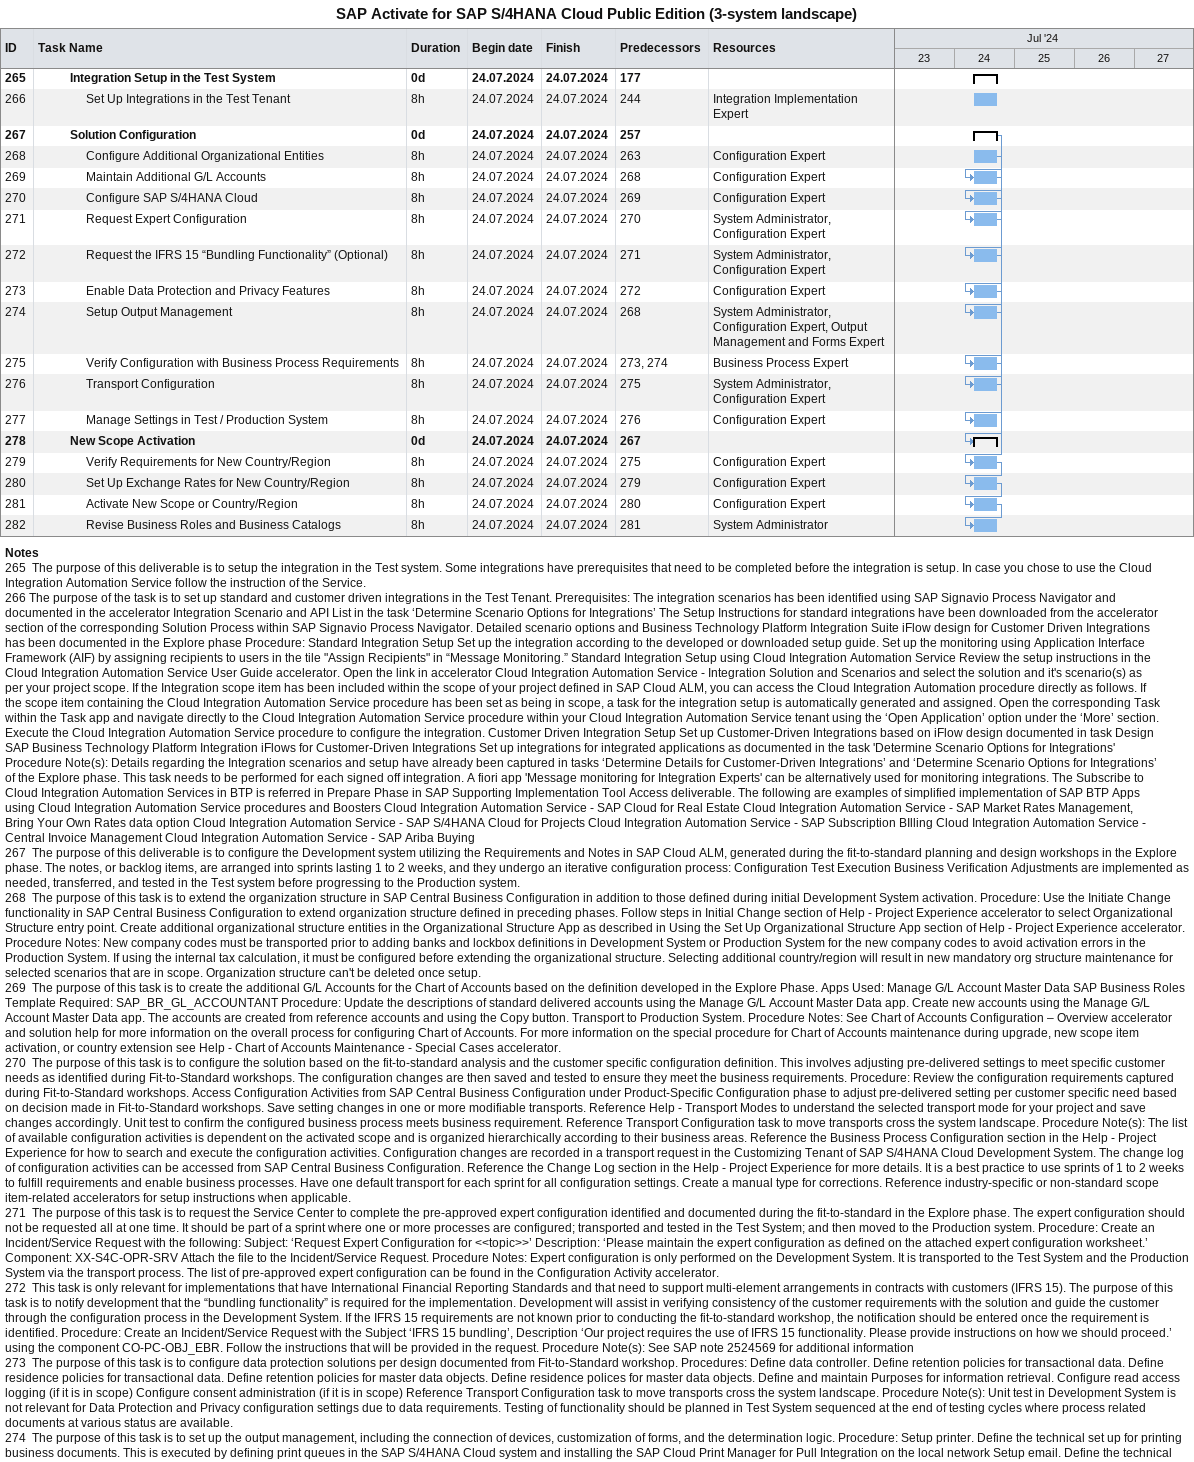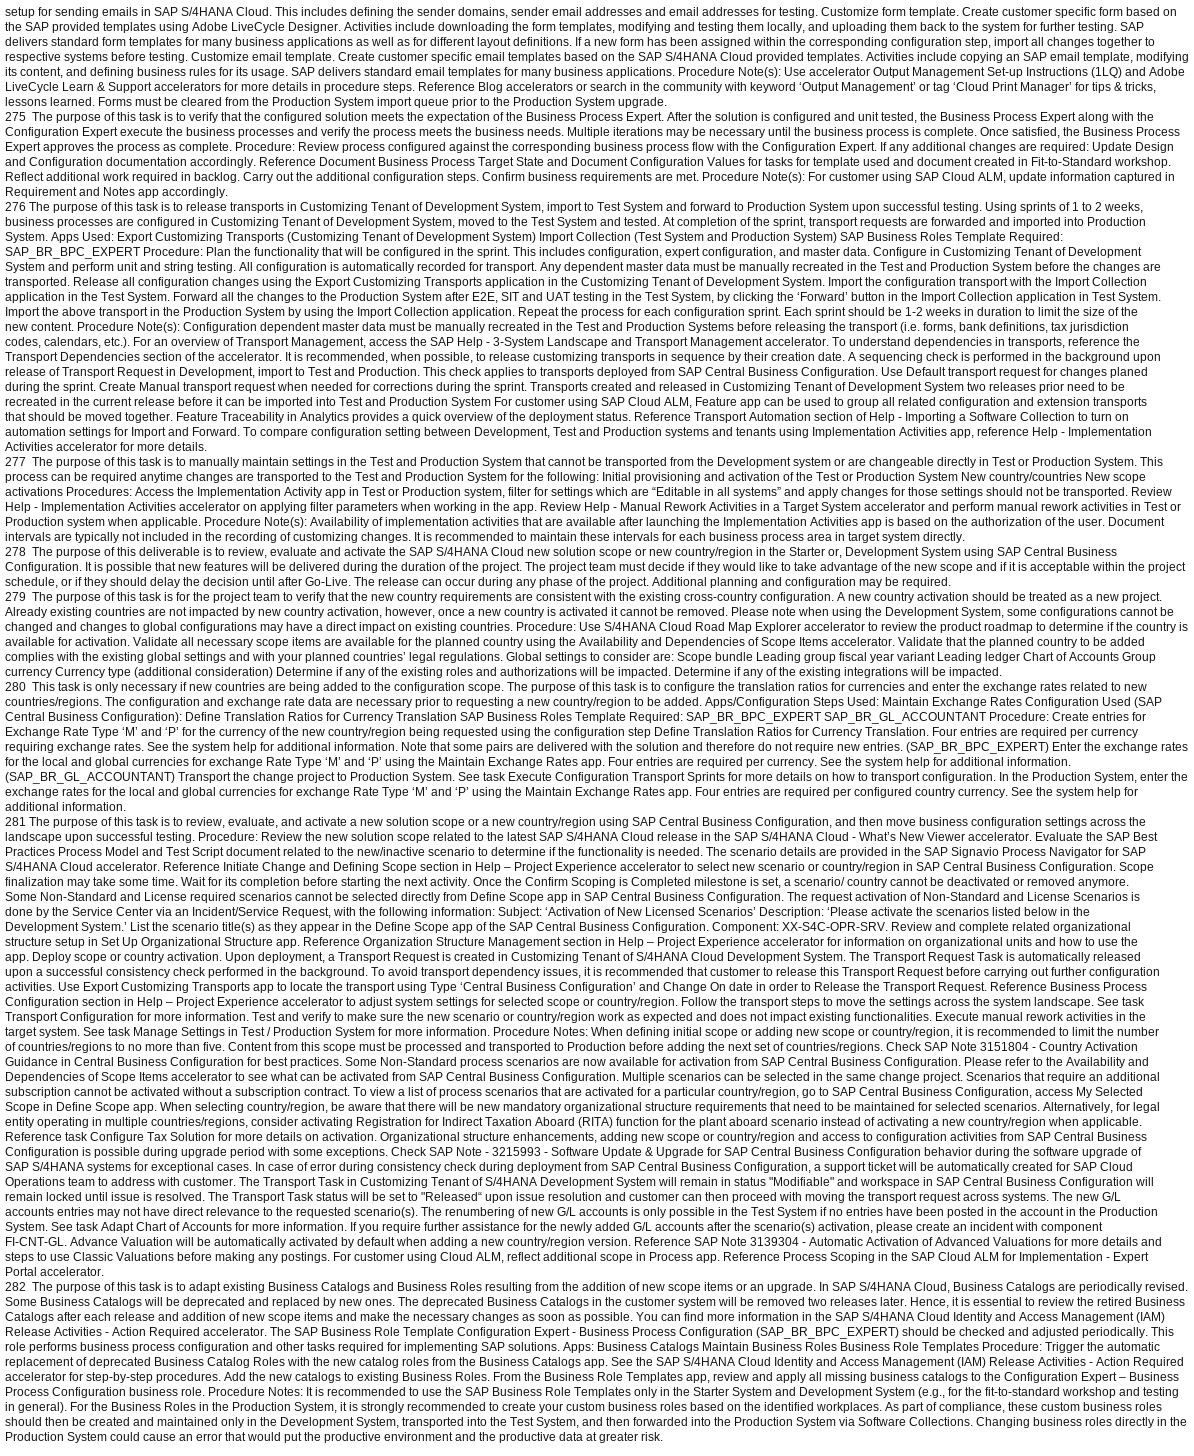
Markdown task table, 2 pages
SAP Activate for SAP S/4HANA Cloud Public Edition (3-system landscape)

| ID | Level | Task | Duration | Start | Finish | Predecessors | Resources |
|---|---|---|---|---|---|---|---|
| 265 | 3 | **Integration Setup in the Test System** | 0d | 2024-07-24 | 2024-07-24 | 177 |  |
| 266 | 4 | Set Up Integrations in the Test Tenant | 8h | 2024-07-24 | 2024-07-24 | 244 | Integration Implementation Expert |
| 267 | 3 | **Solution Configuration** | 0d | 2024-07-24 | 2024-07-24 | 257 |  |
| 268 | 4 | Configure Additional Organizational Entities | 8h | 2024-07-24 | 2024-07-24 | 263 | Configuration Expert |
| 269 | 4 | Maintain Additional G/L Accounts | 8h | 2024-07-24 | 2024-07-24 | 268 | Configuration Expert |
| 270 | 4 | Configure SAP S/4HANA Cloud | 8h | 2024-07-24 | 2024-07-24 | 269 | Configuration Expert |
| 271 | 4 | Request Expert Configuration | 8h | 2024-07-24 | 2024-07-24 | 270 | System Administrator, Configuration Expert |
| 272 | 4 | Request the IFRS 15 “Bundling Functionality” (Optional) | 8h | 2024-07-24 | 2024-07-24 | 271 | System Administrator, Configuration Expert |
| 273 | 4 | Enable Data Protection and Privacy Features | 8h | 2024-07-24 | 2024-07-24 | 272 | Configuration Expert |
| 274 | 4 | Setup Output Management | 8h | 2024-07-24 | 2024-07-24 | 268 | System Administrator, Configuration Expert, Output Management and Forms Expert |
| 275 | 4 | Verify Configuration with Business Process Requirements | 8h | 2024-07-24 | 2024-07-24 | 273, 274 | Business Process Expert |
| 276 | 4 | Transport Configuration | 8h | 2024-07-24 | 2024-07-24 | 275 | System Administrator, Configuration Expert |
| 277 | 4 | Manage Settings in Test / Production System | 8h | 2024-07-24 | 2024-07-24 | 276 | Configuration Expert |
| 278 | 3 | **New Scope Activation** | 0d | 2024-07-24 | 2024-07-24 | 267 |  |
| 279 | 4 | Verify Requirements for New Country/Region | 8h | 2024-07-24 | 2024-07-24 | 275 | Configuration Expert |
| 280 | 4 | Set Up Exchange Rates for New Country/Region | 8h | 2024-07-24 | 2024-07-24 | 279 | Configuration Expert |
| 281 | 4 | Activate New Scope or Country/Region | 8h | 2024-07-24 | 2024-07-24 | 280 | Configuration Expert |
| 282 | 4 | Revise Business Roles and Business Catalogs | 8h | 2024-07-24 | 2024-07-24 | 281 | System Administrator |

Notes
- 265: The purpose of this deliverable is to setup the integration in the Test system. Some integrations have prerequisites that need to be completed before the integration is setup. In case you chose to use the Cloud Integration Automation Service follow the instruction of the Service.
- 266: The purpose of the task is to set up standard and customer driven integrations in the Test Tenant. Prerequisites: The integration scenarios has been identified using SAP Signavio Process Navigator and documented in the accelerator Integration Scenario and API List in the task ‘Determine Scenario Options for Integrations’ The Setup Instructions for standard integrations have been downloaded from the accelerator section of the corresponding Solution Process within SAP Signavio Process Navigator. Detailed scenario options and Business Technology Platform Integration Suite iFlow design for Customer Driven Integrations has been documented in the Explore phase Procedure: Standard Integration Setup Set up the integration according to the developed or downloaded setup guide. Set up the monitoring using Application Interface Framework (AIF) by assigning recipients to users in the tile "Assign Recipients" in “Message Monitoring.” Standard Integration Setup using Cloud Integration Automation Service Review the setup instructions in the Cloud Integration Automation Service User Guide accelerator. Open the link in accelerator Cloud Integration Automation Service - Integration Solution and Scenarios and select the solution and it's scenario(s) as per your project scope. If the Integration scope item has been included within the scope of your project defined in SAP Cloud ALM, you can access the Cloud Integration Automation procedure directly as follows. If the scope item containing the Cloud Integration Automation Service procedure has been set as being in scope, a task for the integration setup is automatically generated and assigned. Open the corresponding Task within the Task app and navigate directly to the Cloud Integration Automation Service procedure within your Cloud Integration Automation Service tenant using the ‘Open Application’ option under the ‘More’ section. Execute the Cloud Integration Automation Service procedure to configure the integration. Customer Driven Integration Setup Set up Customer-Driven Integrations based on iFlow design documented in task Design SAP Business Technology Platform Integration iFlows for Customer-Driven Integrations Set up integrations for integrated applications as documented in the task 'Determine Scenario Options for Integrations' Procedure Note(s): Details regarding the Integration scenarios and setup have already been captured in tasks ‘Determine Details for Customer-Driven Integrations’ and ‘Determine Scenario Options for Integrations’ of the Explore phase. This task needs to be performed for each signed off integration. A fiori app 'Message monitoring for Integration Experts' can be alternatively used for monitoring integrations. The Subscribe to Cloud Integration Automation Services in BTP is referred in Prepare Phase in SAP Supporting Implementation Tool Access deliverable. The following are examples of simplified implementation of SAP BTP Apps using Cloud Integration Automation Service procedures and Boosters Cloud Integration Automation Service - SAP Cloud for Real Estate Cloud Integration Automation Service - SAP Market Rates Management, Bring Your Own Rates data option Cloud Integration Automation Service - SAP S/4HANA Cloud for Projects Cloud Integration Automation Service - SAP Subscription BIlling Cloud Integration Automation Service - Central Invoice Management Cloud Integration Automation Service - SAP Ariba Buying
- 267: The purpose of this deliverable is to configure the Development system utilizing the Requirements and Notes in SAP Cloud ALM, generated during the fit-to-standard planning and design workshops in the Explore phase. The notes, or backlog items, are arranged into sprints lasting 1 to 2 weeks, and they undergo an iterative configuration process: Configuration Test Execution Business Verification Adjustments are implemented as needed, transferred, and tested in the Test system before progressing to the Production system.
- 268: The purpose of this task is to extend the organization structure in SAP Central Business Configuration in addition to those defined during initial Development System activation. Procedure: Use the Initiate Change functionality in SAP Central Business Configuration to extend organization structure defined in preceding phases. Follow steps in Initial Change section of Help - Project Experience accelerator to select Organizational Structure entry point. Create additional organizational structure entities in the Organizational Structure App as described in Using the Set Up Organizational Structure App section of Help - Project Experience accelerator. Procedure Notes: New company codes must be transported prior to adding banks and lockbox definitions in Development System or Production System for the new company codes to avoid activation errors in the Production System. If using the internal tax calculation, it must be configured before extending the organizational structure. Selecting additional country/region will result in new mandatory org structure maintenance for selected scenarios that are in scope. Organization structure can't be deleted once setup.
- 269: The purpose of this task is to create the additional G/L Accounts for the Chart of Accounts based on the definition developed in the Explore Phase. Apps Used: Manage G/L Account Master Data SAP Business Roles Template Required: SAP_BR_GL_ACCOUNTANT Procedure: Update the descriptions of standard delivered accounts using the Manage G/L Account Master Data app. Create new accounts using the Manage G/L Account Master Data app. The accounts are created from reference accounts and using the Copy button. Transport to Production System. Procedure Notes: See Chart of Accounts Configuration – Overview accelerator and solution help for more information on the overall process for configuring Chart of Accounts. For more information on the special procedure for Chart of Accounts maintenance during upgrade, new scope item activation, or country extension see Help - Chart of Accounts Maintenance - Special Cases accelerator.
- 270: The purpose of this task is to configure the solution based on the fit-to-standard analysis and the customer specific configuration definition. This involves adjusting pre-delivered settings to meet specific customer needs as identified during Fit-to-Standard workshops. The configuration changes are then saved and tested to ensure they meet the business requirements. Procedure: Review the configuration requirements captured during Fit-to-Standard workshops. Access Configuration Activities from SAP Central Business Configuration under Product-Specific Configuration phase to adjust pre-delivered setting per customer specific need based on decision made in Fit-to-Standard workshops. Save setting changes in one or more modifiable transports. Reference Help - Transport Modes to understand the selected transport mode for your project and save changes accordingly. Unit test to confirm the configured business process meets business requirement. Reference Transport Configuration task to move transports cross the system landscape. Procedure Note(s): The list of available configuration activities is dependent on the activated scope and is organized hierarchically according to their business areas. Reference the Business Process Configuration section in the Help - Project Experience for how to search and execute the configuration activities. Configuration changes are recorded in a transport request in the Customizing Tenant of SAP S/4HANA Cloud Development System. The change log of configuration activities can be accessed from SAP Central Business Configuration. Reference the Change Log section in the Help - Project Experience for more details. It is a best practice to use sprints of 1 to 2 weeks to fulfill requirements and enable business processes. Have one default transport for each sprint for all configuration settings. Create a manual type for corrections. Reference industry-specific or non-standard scope item-related accelerators for setup instructions when applicable.
- 271: The purpose of this task is to request the Service Center to complete the pre-approved expert configuration identified and documented during the fit-to-standard in the Explore phase. The expert configuration should not be requested all at one time. It should be part of a sprint where one or more processes are configured; transported and tested in the Test System; and then moved to the Production system. Procedure: Create an Incident/Service Request with the following: Subject: ‘Request Expert Configuration for <<topic>>’ Description: ‘Please maintain the expert configuration as defined on the attached expert configuration worksheet.’ Component: XX-S4C-OPR-SRV Attach the file to the Incident/Service Request. Procedure Notes: Expert configuration is only performed on the Development System. It is transported to the Test System and the Production System via the transport process. The list of pre-approved expert configuration can be found in the Configuration Activity accelerator.
- 272: This task is only relevant for implementations that have International Financial Reporting Standards and that need to support multi-element arrangements in contracts with customers (IFRS 15). The purpose of this task is to notify development that the “bundling functionality” is required for the implementation. Development will assist in verifying consistency of the customer requirements with the solution and guide the customer through the configuration process in the Development System. If the IFRS 15 requirements are not known prior to conducting the fit-to-standard workshop, the notification should be entered once the requirement is identified. Procedure: Create an Incident/Service Request with the Subject ‘IFRS 15 bundling’, Description ‘Our project requires the use of IFRS 15 functionality. Please provide instructions on how we should proceed.’ using the component CO-PC-OBJ_EBR. Follow the instructions that will be provided in the request. Procedure Note(s): See SAP note 2524569 for additional information
- 273: The purpose of this task is to configure data protection solutions per design documented from Fit-to-Standard workshop. Procedures: Define data controller. Define retention policies for transactional data. Define residence policies for transactional data. Define retention policies for master data objects. Define residence polices for master data objects. Define and maintain Purposes for information retrieval. Configure read access logging (if it is in scope) Configure consent administration (if it is in scope) Reference Transport Configuration task to move transports cross the system landscape. Procedure Note(s): Unit test in Development System is not relevant for Data Protection and Privacy configuration settings due to data requirements. Testing of functionality should be planned in Test System sequenced at the end of testing cycles where process related documents at various status are available.
- 274: The purpose of this task is to set up the output management, including the connection of devices, customization of forms, and the determination logic. Procedure: Setup printer. Define the technical set up for printing business documents. This is executed by defining print queues in the SAP S/4HANA Cloud system and installing the SAP Cloud Print Manager for Pull Integration on the local network Setup email. Define the technical setup for sending emails in SAP S/4HANA Cloud. This includes defining the sender domains, sender email addresses and email addresses for testing. Customize form template. Create customer specific form based on the SAP provided templates using Adobe LiveCycle Designer. Activities include downloading the form templates, modifying and testing them locally, and uploading them back to the system for further testing. SAP delivers standard form templates for many business applications as well as for different layout definitions. If a new form has been assigned within the corresponding configuration step, import all changes together to respective systems before testing. Customize email template. Create customer specific email templates based on the SAP S/4HANA Cloud provided templates. Activities include copying an SAP email template, modifying its content, and defining business rules for its usage. SAP delivers standard email templates for many business applications. Procedure Note(s): Use accelerator Output Management Set-up Instructions (1LQ) and Adobe LiveCycle Learn & Support accelerators for more details in procedure steps. Reference Blog accelerators or search in the community with keyword ‘Output Management’ or tag ‘Cloud Print Manager’ for tips & tricks, lessons learned. Forms must be cleared from the Production System import queue prior to the Production System upgrade.
- 275: The purpose of this task is to verify that the configured solution meets the expectation of the Business Process Expert. After the solution is configured and unit tested, the Business Process Expert along with the Configuration Expert execute the business processes and verify the process meets the business needs. Multiple iterations may be necessary until the business process is complete. Once satisfied, the Business Process Expert approves the process as complete. Procedure: Review process configured against the corresponding business process flow with the Configuration Expert. If any additional changes are required: Update Design and Configuration documentation accordingly. Reference Document Business Process Target State and Document Configuration Values for tasks for template used and document created in Fit-to-Standard workshop. Reflect additional work required in backlog. Carry out the additional configuration steps. Confirm business requirements are met. Procedure Note(s): For customer using SAP Cloud ALM, update information captured in Requirement and Notes app accordingly.
- 276: The purpose of this task is to release transports in Customizing Tenant of Development System, import to Test System and forward to Production System upon successful testing. Using sprints of 1 to 2 weeks, business processes are configured in Customizing Tenant of Development System, moved to the Test System and tested. At completion of the sprint, transport requests are forwarded and imported into Production System. Apps Used: Export Customizing Transports (Customizing Tenant of Development System) Import Collection (Test System and Production System) SAP Business Roles Template Required: SAP_BR_BPC_EXPERT Procedure: Plan the functionality that will be configured in the sprint. This includes configuration, expert configuration, and master data. Configure in Customizing Tenant of Development System and perform unit and string testing. All configuration is automatically recorded for transport. Any dependent master data must be manually recreated in the Test and Production System before the changes are transported. Release all configuration changes using the Export Customizing Transports application in the Customizing Tenant of Development System. Import the configuration transport with the Import Collection application in the Test System. Forward all the changes to the Production System after E2E, SIT and UAT testing in the Test System, by clicking the ‘Forward’ button in the Import Collection application in Test System. Import the above transport in the Production System by using the Import Collection application. Repeat the process for each configuration sprint. Each sprint should be 1-2 weeks in duration to limit the size of the new content. Procedure Note(s): Configuration dependent master data must be manually recreated in the Test and Production Systems before releasing the transport (i.e. forms, bank definitions, tax jurisdiction codes, calendars, etc.). For an overview of Transport Management, access the SAP Help - 3-System Landscape and Transport Management accelerator. To understand dependencies in transports, reference the Transport Dependencies section of the accelerator. It is recommended, when possible, to release customizing transports in sequence by their creation date. A sequencing check is performed in the background upon release of Transport Request in Development, import to Test and Production. This check applies to transports deployed from SAP Central Business Configuration. Use Default transport request for changes planed during the sprint. Create Manual transport request when needed for corrections during the sprint. Transports created and released in Customizing Tenant of Development System two releases prior need to be recreated in the current release before it can be imported into Test and Production System For customer using SAP Cloud ALM, Feature app can be used to group all related configuration and extension transports that should be moved together. Feature Traceability in Analytics provides a quick overview of the deployment status. Reference Transport Automation section of Help - Importing a Software Collection to turn on automation settings for Import and Forward. To compare configuration setting between Development, Test and Production systems and tenants using Implementation Activities app, reference Help - Implementation Activities accelerator for more details.
- 277: The purpose of this task is to manually maintain settings in the Test and Production System that cannot be transported from the Development system or are changeable directly in Test or Production System. This process can be required anytime changes are transported to the Test and Production System for the following: Initial provisioning and activation of the Test or Production System New country/countries New scope activations Procedures: Access the Implementation Activity app in Test or Production system, filter for settings which are “Editable in all systems” and apply changes for those settings should not be transported. Review Help - Implementation Activities accelerator on applying filter parameters when working in the app. Review Help - Manual Rework Activities in a Target System accelerator and perform manual rework activities in Test or Production system when applicable. Procedure Note(s): Availability of implementation activities that are available after launching the Implementation Activities app is based on the authorization of the user. Document intervals are typically not included in the recording of customizing changes. It is recommended to maintain these intervals for each business process area in target system directly.
- 278: The purpose of this deliverable is to review, evaluate and activate the SAP S/4HANA Cloud new solution scope or new country/region in the Starter or, Development System using SAP Central Business Configuration. It is possible that new features will be delivered during the duration of the project. The project team must decide if they would like to take advantage of the new scope and if it is acceptable within the project schedule, or if they should delay the decision until after Go-Live. The release can occur during any phase of the project. Additional planning and configuration may be required.
- 279: The purpose of this task is for the project team to verify that the new country requirements are consistent with the existing cross-country configuration. A new country activation should be treated as a new project. Already existing countries are not impacted by new country activation, however, once a new country is activated it cannot be removed. Please note when using the Development System, some configurations cannot be changed and changes to global configurations may have a direct impact on existing countries. Procedure: Use S/4HANA Cloud Road Map Explorer accelerator to review the product roadmap to determine if the country is available for activation. Validate all necessary scope items are available for the planned country using the Availability and Dependencies of Scope Items accelerator. Validate that the planned country to be added complies with the existing global settings and with your planned countries’ legal regulations. Global settings to consider are: Scope bundle Leading group fiscal year variant Leading ledger Chart of Accounts Group currency Currency type (additional consideration) Determine if any of the existing roles and authorizations will be impacted. Determine if any of the existing integrations will be impacted.
- 280: This task is only necessary if new countries are being added to the configuration scope. The purpose of this task is to configure the translation ratios for currencies and enter the exchange rates related to new countries/regions. The configuration and exchange rate data are necessary prior to requesting a new country/region to be added. Apps/Configuration Steps Used: Maintain Exchange Rates Configuration Used (SAP Central Business Configuration): Define Translation Ratios for Currency Translation SAP Business Roles Template Required: SAP_BR_BPC_EXPERT SAP_BR_GL_ACCOUNTANT Procedure: Create entries for Exchange Rate Type ‘M’ and ‘P’ for the currency of the new country/region being requested using the configuration step Define Translation Ratios for Currency Translation. Four entries are required per currency requiring exchange rates. See the system help for additional information. Note that some pairs are delivered with the solution and therefore do not require new entries. (SAP_BR_BPC_EXPERT) Enter the exchange rates for the local and global currencies for exchange Rate Type ‘M’ and ‘P’ using the Maintain Exchange Rates app. Four entries are required per currency. See the system help for additional information. (SAP_BR_GL_ACCOUNTANT) Transport the change project to Production System. See task Execute Configuration Transport Sprints for more details on how to transport configuration. In the Production System, enter the exchange rates for the local and global currencies for exchange Rate Type ‘M’ and ‘P’ using the Maintain Exchange Rates app. Four entries are required per configured country currency. See the system help for additional information.
- 281: The purpose of this task is to review, evaluate, and activate a new solution scope or a new country/region using SAP Central Business Configuration, and then move business configuration settings across the landscape upon successful testing. Procedure: Review the new solution scope related to the latest SAP S/4HANA Cloud release in the SAP S/4HANA Cloud - What’s New Viewer accelerator. Evaluate the SAP Best Practices Process Model and Test Script document related to the new/inactive scenario to determine if the functionality is needed. The scenario details are provided in the SAP Signavio Process Navigator for SAP S/4HANA Cloud accelerator. Reference Initiate Change and Defining Scope section in Help – Project Experience accelerator to select new scenario or country/region in SAP Central Business Configuration. Scope finalization may take some time. Wait for its completion before starting the next activity. Once the Confirm Scoping is Completed milestone is set, a scenario/ country cannot be deactivated or removed anymore. Some Non-Standard and License required scenarios cannot be selected directly from Define Scope app in SAP Central Business Configuration. The request activation of Non-Standard and License Scenarios is done by the Service Center via an Incident/Service Request, with the following information: Subject: ‘Activation of New Licensed Scenarios’ Description: ‘Please activate the scenarios listed below in the Development System.’ List the scenario title(s) as they appear in the Define Scope app of the SAP Central Business Configuration. Component: XX-S4C-OPR-SRV. Review and complete related organizational structure setup in Set Up Organizational Structure app. Reference Organization Structure Management section in Help – Project Experience accelerator for information on organizational units and how to use the app. Deploy scope or country activation. Upon deployment, a Transport Request is created in Customizing Tenant of S/4HANA Cloud Development System. The Transport Request Task is automatically released upon a successful consistency check performed in the background. To avoid transport dependency issues, it is recommended that customer to release this Transport Request before carrying out further configuration activities. Use Export Customizing Transports app to locate the transport using Type ‘Central Business Configuration’ and Change On date in order to Release the Transport Request. Reference Business Process Configuration section in Help – Project Experience accelerator to adjust system settings for selected scope or country/region. Follow the transport steps to move the settings across the system landscape. See task Transport Configuration for more information. Test and verify to make sure the new scenario or country/region work as expected and does not impact existing functionalities. Execute manual rework activities in the target system. See task Manage Settings in Test / Production System for more information. Procedure Notes: When defining initial scope or adding new scope or country/region, it is recommended to limit the number of countries/regions to no more than five. Content from this scope must be processed and transported to Production before adding the next set of countries/regions. Check SAP Note 3151804 - Country Activation Guidance in Central Business Configuration for best practices. Some Non-Standard process scenarios are now available for activation from SAP Central Business Configuration. Please refer to the Availability and Dependencies of Scope Items accelerator to see what can be activated from SAP Central Business Configuration. Multiple scenarios can be selected in the same change project. Scenarios that require an additional subscription cannot be activated without a subscription contract. To view a list of process scenarios that are activated for a particular country/region, go to SAP Central Business Configuration, access My Selected Scope in Define Scope app. When selecting country/region, be aware that there will be new mandatory organizational structure requirements that need to be maintained for selected scenarios. Alternatively, for legal entity operating in multiple countries/regions, consider activating Registration for Indirect Taxation Aboard (RITA) function for the plant aboard scenario instead of activating a new country/region when applicable. Reference task Configure Tax Solution for more details on activation. Organizational structure enhancements, adding new scope or country/region and access to configuration activities from SAP Central Business Configuration is possible during upgrade period with some exceptions. Check SAP Note - 3215993 - Software Update & Upgrade for SAP Central Business Configuration behavior during the software upgrade of SAP S/4HANA systems for exceptional cases. In case of error during consistency check during deployment from SAP Central Business Configuration, a support ticket will be automatically created for SAP Cloud Operations team to address with customer. The Transport Task in Customizing Tenant of S/4HANA Development System will remain in status "Modifiable" and workspace in SAP Central Business Configuration will remain locked until issue is resolved. The Transport Task status will be set to "Released“ upon issue resolution and customer can then proceed with moving the transport request across systems. The new G/L accounts entries may not have direct relevance to the requested scenario(s). The renumbering of new G/L accounts is only possible in the Test System if no entries have been posted in the account in the Production System. See task Adapt Chart of Accounts for more information. If you require further assistance for the newly added G/L accounts after the scenario(s) activation, please create an incident with component FI-CNT-GL. Advance Valuation will be automatically activated by default when adding a new country/region version. Reference SAP Note 3139304 - Automatic Activation of Advanced Valuations for more details and steps to use Classic Valuations before making any postings. For customer using Cloud ALM, reflect additional scope in Process app. Reference Process Scoping in the SAP Cloud ALM for Implementation - Expert Portal accelerator.
- 282: The purpose of this task is to adapt existing Business Catalogs and Business Roles resulting from the addition of new scope items or an upgrade. In SAP S/4HANA Cloud, Business Catalogs are periodically revised. Some Business Catalogs will be deprecated and replaced by new ones. The deprecated Business Catalogs in the customer system will be removed two releases later. Hence, it is essential to review the retired Business Catalogs after each release and addition of new scope items and make the necessary changes as soon as possible. You can find more information in the SAP S/4HANA Cloud Identity and Access Management (IAM) Release Activities - Action Required accelerator. The SAP Business Role Template Configuration Expert - Business Process Configuration (SAP_BR_BPC_EXPERT) should be checked and adjusted periodically. This role performs business process configuration and other tasks required for implementing SAP solutions. Apps: Business Catalogs Maintain Business Roles Business Role Templates Procedure: Trigger the automatic replacement of deprecated Business Catalog Roles with the new catalog roles from the Business Catalogs app. See the SAP S/4HANA Cloud Identity and Access Management (IAM) Release Activities - Action Required accelerator for step-by-step procedures. Add the new catalogs to existing Business Roles. From the Business Role Templates app, review and apply all missing business catalogs to the Configuration Expert – Business Process Configuration business role. Procedure Notes: It is recommended to use the SAP Business Role Templates only in the Starter System and Development System (e.g., for the fit-to-standard workshop and testing in general). For the Business Roles in the Production System, it is strongly recommended to create your custom business roles based on the identified workplaces. As part of compliance, these custom business roles should then be created and maintained only in the Development System, transported into the Test System, and then forwarded into the Production System via Software Collections. Changing business roles directly in the Production System could cause an error that would put the productive environment and the productive data at greater risk.
